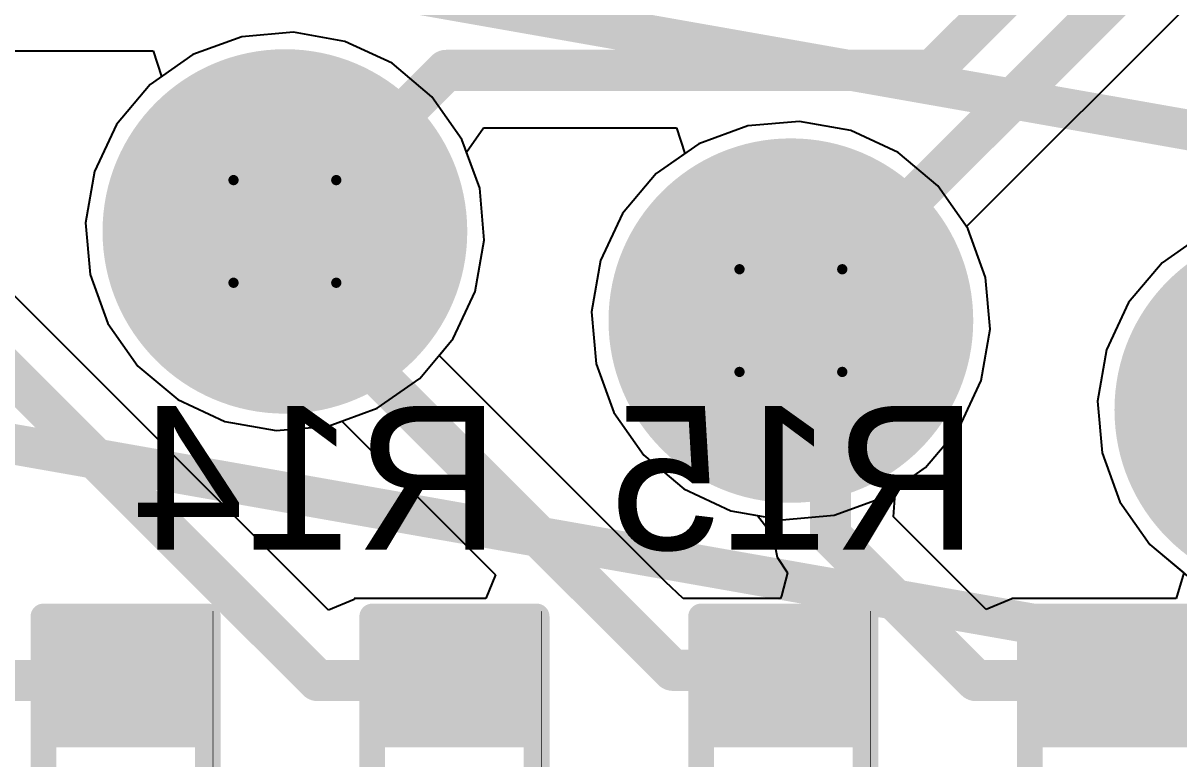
# Model space of a CAD drawing. Header units: inches. Extents: x -8 to 386, y -12 to 64.
# Drawn here: x 8.94 to 14.66, y -7.18 to -3.54 of the extents above; entities that cross this region are included whole.
import ezdxf

# ---------------------------------------------------------------- set-up
doc = ezdxf.new("R2010")
doc.units = ezdxf.units.IN
for name, color, linetype in [('Board_outline', 216, 'Continuous'), ('Bottom Layer', 5, 'Continuous'), ('Bottom Overlay', 54, 'Continuous'), ('Bottom Paste', 16, 'Continuous'), ('Bottom Solder', 6, 'Continuous'), ('Drill Drawing', 1, 'Continuous'), ('Multi-Layer', 9, 'Continuous'), ('Pad Holes', 156, 'Continuous'), ('Top Layer', 1, 'Continuous'), ('Top Overlay', 2, 'Continuous'), ('Top Solder', 216, 'Continuous')]:
    doc.layers.add(name, color=color, linetype=linetype)
doc.styles.add('Arial', font='', dxfattribs={"height": 0.2})
doc.styles.get('Arial').set_extended_font_data('Arial')

msp = doc.modelspace()

# ---------------------------------------------------------------- hatches: boundary and pattern name
at = {"layer": 'Bottom Layer'}
h = msp.add_hatch(color=5, dxfattribs=at)
edge = h.paths.add_edge_path()
edge.add_arc((10.2362, -4.572), 0.8, 0, 360)
h = msp.add_hatch(color=5, dxfattribs=at)
edge = h.paths.add_edge_path()
edge.add_arc((12.7376, -5.0131), 0.8, 0, 360)
h = msp.add_hatch(color=5, dxfattribs=at)
edge = h.paths.add_edge_path()
edge.add_arc((15.239, -5.4541), 0.8, 0, 360)
for points in [[(9.7663, -7.0231), (9.1313, -7.0231), (9.1313, -6.5659), (9.7663, -6.5659)], [(11.3919, -7.0231), (10.7569, -7.0231), (10.7569, -6.5659), (11.3919, -6.5659)], [(13.0175, -7.0231), (12.3825, -7.0231), (12.3825, -6.5659), (13.0175, -6.5659)], [(14.6431, -7.0231), (14.0081, -7.0231), (14.0081, -6.5659), (14.6431, -6.5659)]]:
    msp.add_hatch(color=5, dxfattribs=at).paths.add_polyline_path(points)
at = {"layer": 'Bottom Paste'}
for points in [[(9.7663, -7.0231), (9.1313, -7.0231), (9.1313, -6.5659), (9.7663, -6.5659)], [(11.3919, -7.0231), (10.7569, -7.0231), (10.7569, -6.5659), (11.3919, -6.5659)], [(13.0175, -7.0231), (12.3825, -7.0231), (12.3825, -6.5659), (13.0175, -6.5659)], [(14.6431, -7.0231), (14.0081, -7.0231), (14.0081, -6.5659), (14.6431, -6.5659)]]:
    msp.add_hatch(color=16, dxfattribs=at).paths.add_polyline_path(points)
at = {"layer": 'Bottom Solder'}
h = msp.add_hatch(color=6, dxfattribs=at)
edge = h.paths.add_edge_path()
edge.add_arc((10.2362, -4.572), 0.9016, 0, 360)
h = msp.add_hatch(color=6, dxfattribs=at)
edge = h.paths.add_edge_path()
edge.add_arc((12.7376, -5.0131), 0.9016, 0, 360)
h = msp.add_hatch(color=6, dxfattribs=at)
edge = h.paths.add_edge_path()
edge.add_arc((15.239, -5.4541), 0.9016, 0, 360)
for points in [[(9.8679, -7.1247), (9.0297, -7.1247), (9.0297, -6.4643), (9.8679, -6.4643)], [(11.4935, -7.1247), (10.6553, -7.1247), (10.6553, -6.4643), (11.4935, -6.4643)], [(13.1191, -7.1247), (12.2809, -7.1247), (12.2809, -6.4643), (13.1191, -6.4643)], [(14.7447, -7.1247), (13.9065, -7.1247), (13.9065, -6.4643), (14.7447, -6.4643)]]:
    msp.add_hatch(color=6, dxfattribs=at).paths.add_polyline_path(points)
at = {"layer": 'Multi-Layer'}
h = msp.add_hatch(color=9, dxfattribs=at)
edge = h.paths.add_edge_path()
edge.add_arc((10.2362, -4.572), 0.8, 0, 360)
h = msp.add_hatch(color=9, dxfattribs=at)
edge = h.paths.add_edge_path()
edge.add_arc((12.7376, -5.0131), 0.8, 0, 360)
h = msp.add_hatch(color=9, dxfattribs=at)
edge = h.paths.add_edge_path()
edge.add_arc((15.239, -5.4541), 0.8, 0, 360)
at = {"layer": 'Pad Holes'}
h = msp.add_hatch(color=7, dxfattribs=at)
edge = h.paths.add_edge_path()
edge.add_arc((10.2362, -4.572), 0.475, 0, 360)
h = msp.add_hatch(color=7, dxfattribs=at)
edge = h.paths.add_edge_path()
edge.add_arc((12.7376, -5.0131), 0.475, 0, 360)
at = {"layer": 'Top Layer'}
h = msp.add_hatch(color=1, dxfattribs=at)
edge = h.paths.add_edge_path()
edge.add_arc((10.2362, -4.572), 0.8, 0, 360)
h = msp.add_hatch(color=1, dxfattribs=at)
edge = h.paths.add_edge_path()
edge.add_arc((12.7376, -5.0131), 0.8, 0, 360)
h = msp.add_hatch(color=1, dxfattribs=at)
edge = h.paths.add_edge_path()
edge.add_arc((15.239, -5.4541), 0.8, 0, 360)
at = {"layer": 'Top Solder'}
h = msp.add_hatch(color=216, dxfattribs=at)
edge = h.paths.add_edge_path()
edge.add_arc((10.2362, -4.572), 0.9016, 0, 360)
h = msp.add_hatch(color=216, dxfattribs=at)
edge = h.paths.add_edge_path()
edge.add_arc((12.7376, -5.0131), 0.9016, 0, 360)
h = msp.add_hatch(color=216, dxfattribs=at)
edge = h.paths.add_edge_path()
edge.add_arc((15.239, -5.4541), 0.9016, 0, 360)

# ---------------------------------------------------------------- linework, layer by layer
at = {"layer": 'Board_outline'}
msp.add_lwpolyline([(37.5368, 13.3604, 0.254, 0.254, 1), (-7.4632, 13.3604, 0.254, 0.254, 1)], format="xyseb", close=True, dxfattribs=at)
at = {"layer": 'Bottom Layer'}
for p, q in [((10.2792, -3.5867), (10.0227, -3.6091)), ((10.5328, -3.6314), (10.2792, -3.5867)), ((10.0227, -3.6091), (9.7808, -3.6972)), ((10.7661, -3.7402), (10.5328, -3.6314)), ((9.7808, -3.6972), (9.5699, -3.8449)), ((10.9633, -3.9057), (10.7661, -3.7402)), ((9.5699, -3.8449), (9.4044, -4.0421)), ((11.111, -4.1166), (10.9633, -3.9057)), ((9.4044, -4.0421), (9.2956, -4.2754)), ((12.5242, -4.0502), (12.2822, -4.1383)), ((12.7806, -4.0278), (12.5242, -4.0502)), ((13.0342, -4.0725), (12.7806, -4.0278)), ((13.2675, -4.1813), (13.0342, -4.0725)), ((11.1991, -4.3585), (11.111, -4.1166)), ((12.2822, -4.1383), (12.0713, -4.2859)), ((13.4647, -4.3468), (13.2675, -4.1813)), ((9.2956, -4.2754), (9.2509, -4.529)), ((12.0713, -4.2859), (11.9058, -4.4832)), ((11.2215, -4.615), (11.1991, -4.3585)), ((13.6124, -4.5577), (13.4647, -4.3468)), ((11.9058, -4.4832), (11.797, -4.7165)), ((9.2509, -4.529), (9.2733, -4.7855)), ((13.7005, -4.7996), (13.6124, -4.5577)), ((10.4521, -6.4454), (8.5987, -4.592)), ((11.1768, -4.8686), (11.2215, -4.615)), ((14.7836, -4.5793), (14.5727, -4.727)), ((11.797, -4.7165), (11.7523, -4.97)), ((14.5727, -4.727), (14.4072, -4.9242)), ((9.2733, -4.7855), (9.3614, -5.0274)), ((13.7229, -5.0561), (13.7005, -4.7996)), ((11.068, -5.1019), (11.1768, -4.8686)), ((11.7523, -4.97), (11.7748, -5.2265)), ((14.4072, -4.9242), (14.2984, -5.1576)), ((9.3614, -5.0274), (9.5091, -5.2383)), ((13.6782, -5.3096), (13.7229, -5.0561)), ((10.9982, -5.1851), (11.068, -5.1019)), ((12.118, -6.305), (10.9982, -5.1851)), ((14.2984, -5.1576), (14.2537, -5.4111)), ((9.5091, -5.2383), (9.7063, -5.4038)), ((11.7748, -5.2265), (11.8628, -5.4685)), ((13.5694, -5.543), (13.6782, -5.3096)), ((9.7063, -5.4038), (9.9396, -5.5126)), ((14.2537, -5.4111), (14.2762, -5.6676)), ((11.8628, -5.4685), (12.0105, -5.6794)), ((9.9396, -5.5126), (10.1932, -5.5573)), ((10.1932, -5.5573), (10.4497, -5.5349)), ((10.4497, -5.5349), (10.5175, -5.5102)), ((10.5175, -5.5102), (11.2781, -6.2708)), ((13.4039, -5.7402), (13.5694, -5.543)), ((12.0105, -5.6794), (12.2077, -5.8448)), ((14.2762, -5.6676), (14.3642, -5.9095)), ((13.2541, -5.8451), (13.4039, -5.7402)), ((12.2077, -5.8448), (12.441, -5.9537)), ((13.2453, -5.9845), (13.2541, -5.8451)), ((14.3642, -5.9095), (14.5119, -6.1204)), ((12.441, -5.9537), (12.5728, -5.9769)), ((12.5728, -5.9769), (12.6483, -6.0752)), ((13.7033, -6.4424), (13.2453, -5.9845)), ((12.6483, -6.0752), (12.67, -6.1842)), ((14.5119, -6.1204), (14.6795, -6.2611)), ((12.67, -6.1842), (12.7214, -6.2611)), ((11.2781, -6.2708), (11.2295, -6.3881)), ((12.7214, -6.2611), (12.6908, -6.3752)), ((14.6795, -6.2611), (14.643, -6.3881)), ((12.2047, -6.3881), (12.118, -6.305)), ((10.5791, -6.3928), (10.4521, -6.4454)), ((11.2295, -6.3881), (10.5791, -6.3881)), ((10.5791, -6.3881), (10.5791, -6.3928)), ((12.6855, -6.3881), (12.2047, -6.3881)), ((12.2047, -6.3881), (12.2047, -6.3881)), ((12.2047, -6.3881), (12.2047, -6.3881)), ((12.6908, -6.3752), (12.6855, -6.3881)), ((13.8303, -6.3898), (13.7033, -6.4424)), ((14.643, -6.3881), (13.8303, -6.3881)), ((13.8303, -6.3881), (13.8303, -6.3898))]:
    msp.add_line(p, q, dxfattribs=at)
for points in [[(7.7348, -4.1309, 0.2032, 0.2032, 0), (10.3984, -6.7945, 0.2032, 0.2032, 0)], [(10.2362, -4.826, 0.2032, 0.2032, 0), (10.2362, -4.572, 0.2032, 0.2032, 0)], [(10.2362, -4.826, 0.2032, 0.2032, 0), (12.1539, -6.7437, 0.2032, 0.2032, 0)], [(12.7376, -5.0131, 0.2032, 0.2032, 0), (12.9331, -5.2086, 0.2032, 0.2032, 0)], [(12.9331, -6.0751, 0.2032, 0.2032, 0), (12.9331, -5.2086, 0.2032, 0.2032, 0)], [(12.9331, -6.0751, 0.2032, 0.2032, 0), (13.6525, -6.7945, 0.2032, 0.2032, 0)], [(12.1539, -6.7437, 0.2032, 0.2032, 0), (12.7, -6.7437, 0.2032, 0.2032, 0)], [(8.338, -6.7945, 0.2032, 0.2032, 0), (9.4488, -6.7945, 0.2032, 0.2032, 0)], [(10.3984, -6.7945, 0.2032, 0.2032, 0), (11.0744, -6.7945, 0.2032, 0.2032, 0)], [(13.6525, -6.7945, 0.2032, 0.2032, 0), (14.3256, -6.7945, 0.2032, 0.2032, 0)]]:
    msp.add_lwpolyline(points, format="xyseb", dxfattribs=at)
for points in [[(10.1854, -4.572, 0.1016, 0.1016, 1), (10.287, -4.572, 0.1016, 0.1016, 1)], [(10.1854, -4.826, 0.1016, 0.1016, 1), (10.287, -4.826, 0.1016, 0.1016, 1)], [(10.1854, -4.826, 0.1016, 0.1016, 1), (10.287, -4.826, 0.1016, 0.1016, 1)], [(12.6868, -5.0131, 0.1016, 0.1016, 1), (12.7884, -5.0131, 0.1016, 0.1016, 1)], [(12.8823, -5.2086, 0.1016, 0.1016, 1), (12.9839, -5.2086, 0.1016, 0.1016, 1)], [(12.8823, -5.2086, 0.1016, 0.1016, 1), (12.9839, -5.2086, 0.1016, 0.1016, 1)], [(12.8823, -6.0751, 0.1016, 0.1016, 1), (12.9839, -6.0751, 0.1016, 0.1016, 1)], [(12.8823, -6.0751, 0.1016, 0.1016, 1), (12.9839, -6.0751, 0.1016, 0.1016, 1)], [(12.1031, -6.7437, 0.1016, 0.1016, 1), (12.2047, -6.7437, 0.1016, 0.1016, 1)], [(12.1031, -6.7437, 0.1016, 0.1016, 1), (12.2047, -6.7437, 0.1016, 0.1016, 1)], [(12.6492, -6.7437, 0.1016, 0.1016, 1), (12.7508, -6.7437, 0.1016, 0.1016, 1)], [(9.398, -6.7945, 0.1016, 0.1016, 1), (9.4996, -6.7945, 0.1016, 0.1016, 1)], [(10.3476, -6.7945, 0.1016, 0.1016, 1), (10.4492, -6.7945, 0.1016, 0.1016, 1)], [(10.3476, -6.7945, 0.1016, 0.1016, 1), (10.4492, -6.7945, 0.1016, 0.1016, 1)], [(11.0236, -6.7945, 0.1016, 0.1016, 1), (11.1252, -6.7945, 0.1016, 0.1016, 1)], [(13.6017, -6.7945, 0.1016, 0.1016, 1), (13.7033, -6.7945, 0.1016, 0.1016, 1)], [(13.6017, -6.7945, 0.1016, 0.1016, 1), (13.7033, -6.7945, 0.1016, 0.1016, 1)], [(14.2748, -6.7945, 0.1016, 0.1016, 1), (14.3764, -6.7945, 0.1016, 0.1016, 1)]]:
    msp.add_lwpolyline(points, format="xyseb", close=True, dxfattribs=at)
at = {"layer": 'Bottom Overlay'}
for points in [[(9.0424, -8.0518, 0.127, 0.127, 0), (9.0424, -6.477, 0.127, 0.127, 0)], [(9.0424, -6.477, 0.127, 0.127, 0), (9.8552, -6.477, 0.127, 0.127, 0)], [(9.8552, -8.0518, 0.127, 0.127, 0), (9.8552, -6.477, 0.127, 0.127, 0)], [(9.8806, -8.0772, 0.00323, 0.00323, 0), (9.8806, -6.4516, 0.00323, 0.00323, 0)], [(10.668, -8.0518, 0.127, 0.127, 0), (10.668, -6.477, 0.127, 0.127, 0)], [(10.668, -6.477, 0.127, 0.127, 0), (11.4808, -6.477, 0.127, 0.127, 0)], [(11.4808, -8.0518, 0.127, 0.127, 0), (11.4808, -6.477, 0.127, 0.127, 0)], [(11.5062, -8.0772, 0.00323, 0.00323, 0), (11.5062, -6.4516, 0.00323, 0.00323, 0)], [(12.2936, -8.0518, 0.127, 0.127, 0), (12.2936, -6.477, 0.127, 0.127, 0)], [(12.2936, -6.477, 0.127, 0.127, 0), (13.1064, -6.477, 0.127, 0.127, 0)], [(13.1064, -8.0518, 0.127, 0.127, 0), (13.1064, -6.477, 0.127, 0.127, 0)], [(13.1318, -8.0772, 0.00323, 0.00323, 0), (13.1318, -6.4516, 0.00323, 0.00323, 0)], [(13.9192, -8.0518, 0.127, 0.127, 0), (13.9192, -6.477, 0.127, 0.127, 0)], [(13.9192, -6.477, 0.127, 0.127, 0), (14.732, -6.477, 0.127, 0.127, 0)]]:
    msp.add_lwpolyline(points, format="xyseb", dxfattribs=at)
for points in [[(9.0107, -6.477, 0.0635, 0.0635, 1), (9.0741, -6.477, 0.0635, 0.0635, 1)], [(9.0107, -6.477, 0.0635, 0.0635, 1), (9.0741, -6.477, 0.0635, 0.0635, 1)], [(9.8234, -6.477, 0.0635, 0.0635, 1), (9.8869, -6.477, 0.0635, 0.0635, 1)], [(9.8234, -6.477, 0.0635, 0.0635, 1), (9.8869, -6.477, 0.0635, 0.0635, 1)], [(9.8798, -6.4516, 0.00161, 0.00161, 1), (9.8814, -6.4516, 0.00161, 0.00161, 1)], [(10.6363, -6.477, 0.0635, 0.0635, 1), (10.6997, -6.477, 0.0635, 0.0635, 1)], [(10.6363, -6.477, 0.0635, 0.0635, 1), (10.6997, -6.477, 0.0635, 0.0635, 1)], [(11.449, -6.477, 0.0635, 0.0635, 1), (11.5125, -6.477, 0.0635, 0.0635, 1)], [(11.449, -6.477, 0.0635, 0.0635, 1), (11.5125, -6.477, 0.0635, 0.0635, 1)], [(11.5054, -6.4516, 0.00161, 0.00161, 1), (11.507, -6.4516, 0.00161, 0.00161, 1)], [(12.2619, -6.477, 0.0635, 0.0635, 1), (12.3254, -6.477, 0.0635, 0.0635, 1)], [(12.2619, -6.477, 0.0635, 0.0635, 1), (12.3254, -6.477, 0.0635, 0.0635, 1)], [(13.0747, -6.477, 0.0635, 0.0635, 1), (13.1381, -6.477, 0.0635, 0.0635, 1)], [(13.0747, -6.477, 0.0635, 0.0635, 1), (13.1381, -6.477, 0.0635, 0.0635, 1)], [(13.131, -6.4516, 0.00161, 0.00161, 1), (13.1326, -6.4516, 0.00161, 0.00161, 1)], [(13.8874, -6.477, 0.0635, 0.0635, 1), (13.951, -6.477, 0.0635, 0.0635, 1)], [(13.8874, -6.477, 0.0635, 0.0635, 1), (13.951, -6.477, 0.0635, 0.0635, 1)]]:
    msp.add_lwpolyline(points, format="xyseb", close=True, dxfattribs=at)
at = {"layer": 'Drill Drawing'}
for points in [[(9.9822, -4.318, 0.0508, 0.0508, 0), (10.4902, -4.318, 0.0508, 0.0508, 0)], [(9.9822, -4.826, 0.0508, 0.0508, 0), (9.9822, -4.318, 0.0508, 0.0508, 0)], [(10.4902, -4.826, 0.0508, 0.0508, 0), (10.4902, -4.318, 0.0508, 0.0508, 0)], [(12.4836, -4.7591, 0.0508, 0.0508, 0), (12.9916, -4.7591, 0.0508, 0.0508, 0)], [(12.4836, -5.2671, 0.0508, 0.0508, 0), (12.4836, -4.7591, 0.0508, 0.0508, 0)], [(12.9916, -5.2671, 0.0508, 0.0508, 0), (12.9916, -4.7591, 0.0508, 0.0508, 0)], [(9.9822, -4.826, 0.0508, 0.0508, 0), (10.4902, -4.826, 0.0508, 0.0508, 0)], [(12.4836, -5.2671, 0.0508, 0.0508, 0), (12.9916, -5.2671, 0.0508, 0.0508, 0)]]:
    msp.add_lwpolyline(points, format="xyseb", dxfattribs=at)
for points in [[(9.9695, -4.318, 0.0254, 0.0254, 1), (9.9949, -4.318, 0.0254, 0.0254, 1)], [(9.9695, -4.318, 0.0254, 0.0254, 1), (9.9949, -4.318, 0.0254, 0.0254, 1)], [(10.4775, -4.318, 0.0254, 0.0254, 1), (10.5029, -4.318, 0.0254, 0.0254, 1)], [(10.4775, -4.318, 0.0254, 0.0254, 1), (10.5029, -4.318, 0.0254, 0.0254, 1)], [(12.4709, -4.7591, 0.0254, 0.0254, 1), (12.4963, -4.7591, 0.0254, 0.0254, 1)], [(12.4709, -4.7591, 0.0254, 0.0254, 1), (12.4963, -4.7591, 0.0254, 0.0254, 1)], [(12.9789, -4.7591, 0.0254, 0.0254, 1), (13.0043, -4.7591, 0.0254, 0.0254, 1)], [(12.9789, -4.7591, 0.0254, 0.0254, 1), (13.0043, -4.7591, 0.0254, 0.0254, 1)], [(9.9695, -4.826, 0.0254, 0.0254, 1), (9.9949, -4.826, 0.0254, 0.0254, 1)], [(9.9695, -4.826, 0.0254, 0.0254, 1), (9.9949, -4.826, 0.0254, 0.0254, 1)], [(10.4775, -4.826, 0.0254, 0.0254, 1), (10.5029, -4.826, 0.0254, 0.0254, 1)], [(10.4775, -4.826, 0.0254, 0.0254, 1), (10.5029, -4.826, 0.0254, 0.0254, 1)], [(12.4709, -5.2671, 0.0254, 0.0254, 1), (12.4963, -5.2671, 0.0254, 0.0254, 1)], [(12.4709, -5.2671, 0.0254, 0.0254, 1), (12.4963, -5.2671, 0.0254, 0.0254, 1)], [(12.9789, -5.2671, 0.0254, 0.0254, 1), (13.0043, -5.2671, 0.0254, 0.0254, 1)], [(12.9789, -5.2671, 0.0254, 0.0254, 1), (13.0043, -5.2671, 0.0254, 0.0254, 1)]]:
    msp.add_lwpolyline(points, format="xyseb", close=True, dxfattribs=at)
at = {"layer": 'Top Layer'}
for p, q in [((13.6056, -4.5479), (15.6945, -2.4591)), ((8.7215, -3.6789), (9.5856, -3.6789)), ((9.5856, -3.6789), (9.6256, -3.8059)), ((9.6256, -3.8059), (9.5699, -3.8449)), ((9.5699, -3.8449), (9.4044, -4.0421)), ((9.4044, -4.0421), (9.2956, -4.2754)), ((11.134, -4.1797), (11.2179, -4.0602)), ((11.2179, -4.0602), (11.2186, -4.0599)), ((11.2186, -4.0599), (12.1727, -4.0599)), ((12.1727, -4.0599), (12.2128, -4.1869)), ((11.1991, -4.3585), (11.134, -4.1797)), ((12.2128, -4.1869), (12.0713, -4.2859)), ((9.2956, -4.2754), (9.2509, -4.529)), ((12.0713, -4.2859), (11.9058, -4.4832)), ((11.2215, -4.615), (11.1991, -4.3585)), ((11.9058, -4.4832), (11.797, -4.7165)), ((9.2509, -4.529), (9.2733, -4.7855)), ((13.6124, -4.5577), (13.6056, -4.5479)), ((13.7005, -4.7996), (13.6124, -4.5577)), ((11.1768, -4.8686), (11.2215, -4.615)), ((14.7836, -4.5793), (14.5727, -4.727)), ((11.797, -4.7165), (11.7523, -4.97)), ((14.5727, -4.727), (14.4072, -4.9242)), ((9.2733, -4.7855), (9.3614, -5.0274)), ((13.7229, -5.0561), (13.7005, -4.7996)), ((11.068, -5.1019), (11.1768, -4.8686)), ((11.7523, -4.97), (11.7748, -5.2265)), ((14.4072, -4.9242), (14.2984, -5.1576)), ((9.3614, -5.0274), (9.5091, -5.2383)), ((13.6782, -5.3096), (13.7229, -5.0561)), ((10.9025, -5.2991), (11.068, -5.1019)), ((14.2984, -5.1576), (14.2537, -5.4111)), ((9.5091, -5.2383), (9.7063, -5.4038)), ((11.7748, -5.2265), (11.8628, -5.4685)), ((10.6916, -5.4468), (10.9025, -5.2991)), ((13.5694, -5.543), (13.6782, -5.3096)), ((9.7063, -5.4038), (9.9396, -5.5126)), ((14.2537, -5.4111), (14.2762, -5.6676)), ((10.4497, -5.5349), (10.6916, -5.4468)), ((11.8628, -5.4685), (12.0105, -5.6794)), ((9.9396, -5.5126), (10.1932, -5.5573)), ((10.1932, -5.5573), (10.4497, -5.5349)), ((13.4039, -5.7402), (13.5694, -5.543)), ((12.0105, -5.6794), (12.2077, -5.8448)), ((14.2762, -5.6676), (14.3642, -5.9095)), ((13.193, -5.8879), (13.4039, -5.7402)), ((12.2077, -5.8448), (12.441, -5.9537)), ((12.9511, -5.9759), (13.193, -5.8879)), ((14.3642, -5.9095), (14.5119, -6.1204)), ((12.441, -5.9537), (12.6946, -5.9984)), ((12.6946, -5.9984), (12.9511, -5.9759)), ((14.5119, -6.1204), (14.7091, -6.2859))]:
    msp.add_line(p, q, dxfattribs=at)
for points in [[(12.7376, -5.0131, 0.2032, 0.2032, 0), (15.493, -2.2576, 0.2032, 0.2032, 0)], [(13.4369, -3.775, 0.2032, 0.2032, 0), (14.8082, -2.4037, 0.2032, 0.2032, 0)], [(10.2362, -4.572, 0.2032, 0.2032, 0), (11.0332, -3.775, 0.2032, 0.2032, 0)], [(11.0332, -3.775, 0.2032, 0.2032, 0), (13.4369, -3.775, 0.2032, 0.2032, 0)]]:
    msp.add_lwpolyline(points, format="xyseb", dxfattribs=at)
for points in [[(10.9824, -3.775, 0.1016, 0.1016, 1), (11.084, -3.775, 0.1016, 0.1016, 1)], [(10.9824, -3.775, 0.1016, 0.1016, 1), (11.084, -3.775, 0.1016, 0.1016, 1)], [(13.3861, -3.775, 0.1016, 0.1016, 1), (13.4877, -3.775, 0.1016, 0.1016, 1)], [(13.3861, -3.775, 0.1016, 0.1016, 1), (13.4877, -3.775, 0.1016, 0.1016, 1)], [(10.1854, -4.572, 0.1016, 0.1016, 1), (10.287, -4.572, 0.1016, 0.1016, 1)], [(12.6868, -5.0131, 0.1016, 0.1016, 1), (12.7884, -5.0131, 0.1016, 0.1016, 1)]]:
    msp.add_lwpolyline(points, format="xyseb", close=True, dxfattribs=at)
at = {"layer": 'Top Overlay'}
for points in [[(1.7018, -1.7776, 0.2, 0.2, 0), (21.7131, -5.3061, 0.2, 0.2, 0)], [(1.2607, -4.279, 0.2, 0.2, 0), (21.272, -7.8075, 0.2, 0.2, 0)]]:
    msp.add_lwpolyline(points, format="xyseb", dxfattribs=at)

# ---------------------------------------------------------------- texts
at = {"layer": 'Bottom Overlay', "style": 'Arial', "text_generation_flag": 2}
for s, p in [('R14', (11.3027, -6.1467)), ('R15', (13.6649, -6.1467))]:
    msp.add_text(s, height=0.7112, dxfattribs=at).set_placement(p)

doc.saveas('drawing.dxf')
